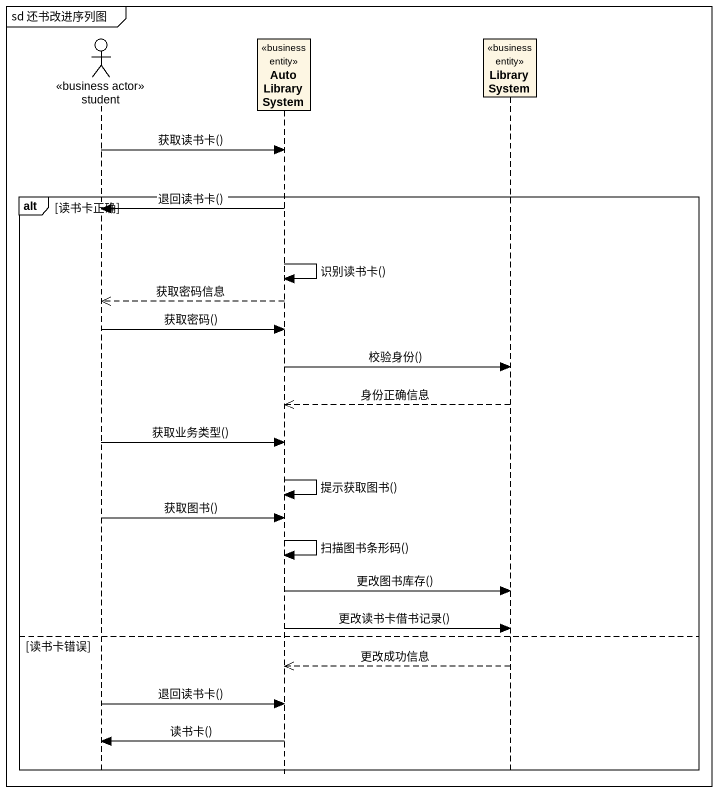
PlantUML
@startuml
mainframe sd 还书改进序列图
hide footbox
actor student <<business actor>>
participant AutoLibrarySystem <<business entity>>
participant LibrarySystem <<business entity>>

student -> AutoLibrarySystem : 获取读书卡()
alt 读书卡正确
  AutoLibrarySystem -> student : 退回读书卡()
  AutoLibrarySystem -> AutoLibrarySystem : 识别读书卡()
  AutoLibrarySystem -->> student : 获取密码信息
  student -> AutoLibrarySystem : 获取密码()
  AutoLibrarySystem -> LibrarySystem : 校验身份()
  LibrarySystem -->> AutoLibrarySystem : 身份正确信息
  student -> AutoLibrarySystem : 获取业务类型()
  AutoLibrarySystem -> AutoLibrarySystem : 提示获取图书()
  student -> AutoLibrarySystem : 获取图书()
  AutoLibrarySystem -> AutoLibrarySystem : 扫描图书条形码()
  AutoLibrarySystem -> LibrarySystem : 更改图书库存()
  AutoLibrarySystem -> LibrarySystem : 更改读书卡借书记录()
else 读书卡错误
  LibrarySystem -->> AutoLibrarySystem : 更改成功信息
  student -> AutoLibrarySystem : 退回读书卡()
  AutoLibrarySystem -> student : 读书卡()
end
@enduml
